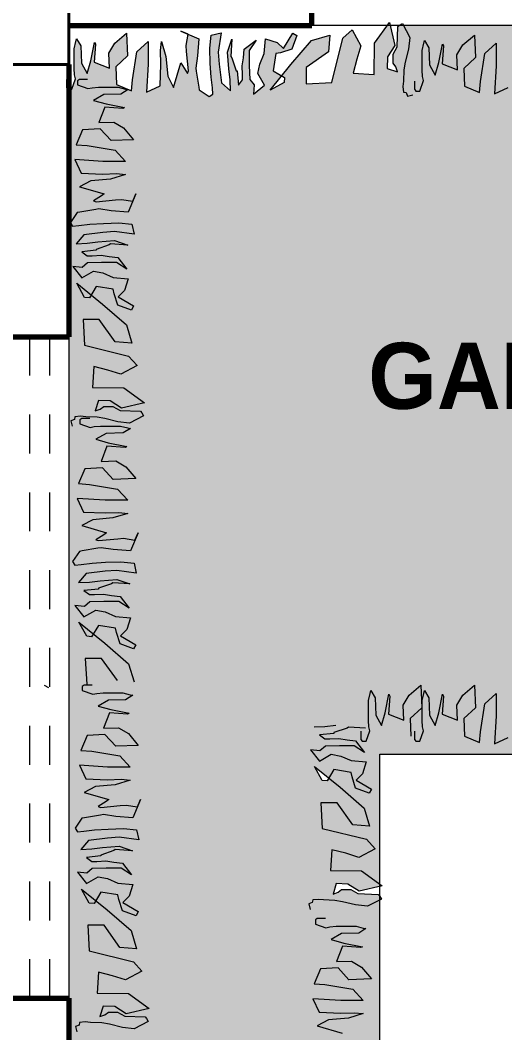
# Model space of a CAD drawing. Header units: millimetres. Extents: x 565 to 912, y 163 to 192.
# Drawn here: x 578.831 to 580.077, y 183.938 to 186.541 of the extents above; entities that cross this region are included whole.
import ezdxf

# ---------------------------------------------------------------- set-up
doc = ezdxf.new("R2010")
doc.units = ezdxf.units.MM
doc.header["$LTSCALE"] = 0.0125
doc.linetypes.add('DASHED2', pattern=[9.525, 6.35, -3.175])
for name, color, linetype, lineweight in [('COLUMNAS', 162, 'Continuous', 40), ('MURO ALTO', 40, 'Continuous', 70), ('PLANTAS', 114, 'Continuous', 5), ('proy', 254, 'Continuous', 0), ('PROYECCCIONES', 9, 'DASHED2', 9)]:
    doc.layers.add(name, color=color, linetype=linetype, lineweight=lineweight)
doc.styles.add('op', font='romab___.ttf')

msp = doc.modelspace()

# ---------------------------------------------------------------- hatches: boundary and pattern name
at = {"layer": 'PLANTAS'}
h = msp.add_hatch(dxfattribs=at)
h.set_pattern_fill('AR-SAND', color=256, scale=0.001, style=0)
h.paths.add_polyline_path([(580.10626, 186.39114), (580.1056, 186.3924), (580.10095, 186.44347), (580.08933, 186.48177), (580.087, 186.45855), (580.08816, 186.42373), (580.08584, 186.36802), (580.05097, 186.35177), (580.05562, 186.42373), (580.05562, 186.48177), (580.02656, 186.45507), (580.01494, 186.38311), (580.01261, 186.35526), (579.97426, 186.37151), (579.97193, 186.41677), (580.00215, 186.44463), (579.99983, 186.50266), (579.96961, 186.47712), (579.9545, 186.45159), (579.95566, 186.41329), (579.91614, 186.42838), (579.91963, 186.4748), (579.91731, 186.47945), (579.90801, 186.43186), (579.89871, 186.39936), (579.8836, 186.42606), (579.88244, 186.47016), (579.87081, 186.48873), (579.86965, 186.48177), (579.865, 186.4632), (579.865, 186.45275), (579.865, 186.4365), (579.865, 186.41213), (579.86616, 186.39588), (579.86849, 186.38543), (579.85919, 186.35874), (579.84524, 186.35874), (579.84524, 186.36338), (579.84873, 186.35874), (579.85919, 186.35874), (579.86849, 186.38543), (579.86616, 186.39588), (579.865, 186.41213), (579.865, 186.4365), (579.865, 186.45275), (579.865, 186.4632), (579.86965, 186.48177), (579.87081, 186.48873), (579.88244, 186.47016), (579.8836, 186.42606), (579.89871, 186.39936), (579.90801, 186.43186), (579.91731, 186.47945), (579.91963, 186.4748), (579.91614, 186.42838), (579.95566, 186.41329), (579.9545, 186.45159), (579.96961, 186.47712), (579.99983, 186.50266), (580.00215, 186.44463), (579.97193, 186.41677), (579.97426, 186.37151), (580.01261, 186.35526), (580.01494, 186.38311), (580.02656, 186.45507), (580.05562, 186.48177), (580.05562, 186.42373), (580.05097, 186.35177), (580.08584, 186.36802), (580.08816, 186.42373), (580.087, 186.45855), (580.08933, 186.48177), (580.10095, 186.44347), (580.1056, 186.3924), (580.10626, 186.39114), (580.10626, 186.52732), (579.80558, 186.52732), (579.80276, 186.52449), (579.80043, 186.47226), (579.78997, 186.45369), (579.78997, 186.43048), (579.79695, 186.4212), (579.8016, 186.40843), (579.77486, 186.41655), (579.77602, 186.44673), (579.79462, 186.47575), (579.78247, 186.52732), (579.7752, 186.52732), (579.74232, 186.48155), (579.74116, 186.40147), (579.68769, 186.40495), (579.69699, 186.44093), (579.70745, 186.47459), (579.68536, 186.51637), (579.66096, 186.49432), (579.63306, 186.38057), (579.56681, 186.37709), (579.56681, 186.39682), (579.56681, 186.41888), (579.62376, 186.4595), (579.62725, 186.50244), (579.58076, 186.48851), (579.52729, 186.427), (579.50365, 186.39775), (579.51102, 186.39334), (579.50986, 186.38057), (579.47382, 186.36084), (579.50365, 186.39775), (579.48196, 186.41075), (579.48893, 186.45486), (579.50056, 186.45718), (579.52962, 186.46646), (579.5424, 186.50128), (579.53194, 186.50708), (579.50869, 186.46762), (579.49242, 186.48387), (579.4622, 186.49316), (579.45871, 186.45486), (579.44709, 186.42816), (579.44244, 186.40379), (579.45988, 186.37361), (579.43082, 186.3504), (579.43314, 186.37477), (579.42152, 186.3887), (579.42036, 186.42468), (579.42036, 186.46298), (579.43779, 186.48967), (579.40757, 186.46646), (579.40525, 186.44441), (579.40176, 186.42352), (579.40292, 186.4003), (579.40292, 186.38754), (579.39246, 186.37361), (579.38898, 186.41075), (579.38665, 186.41075), (579.37503, 186.44441), (579.3727, 186.44789), (579.37553, 186.49195), (579.3639, 186.45829), (579.36739, 186.41535), (579.37088, 186.38749), (579.37204, 186.35964), (579.34879, 186.37937), (579.34298, 186.42811), (579.34066, 186.45829), (579.34763, 186.5082), (579.32206, 186.5024), (579.31857, 186.46874), (579.31973, 186.42927), (579.32206, 186.39446), (579.32555, 186.3666), (579.32671, 186.35035), (579.31741, 186.34455), (579.29184, 186.36196), (579.29068, 186.36892), (579.2837, 186.40954), (579.28254, 186.41767), (579.28719, 186.44901), (579.29068, 186.49311), (579.26282, 186.50493), (579.25813, 186.4757), (579.25929, 186.46061), (579.26394, 186.4107), (579.26162, 186.40374), (579.24883, 186.42463), (579.24418, 186.4316), (579.22559, 186.36776), (579.21048, 186.39678), (579.20583, 186.44784), (579.19421, 186.48615), (579.19188, 186.46293), (579.19304, 186.42811), (579.19072, 186.3724), (579.15585, 186.35615), (579.1605, 186.42811), (579.1605, 186.48615), (579.13144, 186.45945), (579.11982, 186.38749), (579.11749, 186.35964), (579.07914, 186.37588), (579.07681, 186.42115), (579.10703, 186.44901), (579.10471, 186.50704), (579.07449, 186.4815), (579.05938, 186.45597), (579.06054, 186.41767), (579.02102, 186.43276), (579.02451, 186.47918), (579.02218, 186.48382), (579.01289, 186.43624), (579.00359, 186.40374), (578.98848, 186.43044), (578.98732, 186.47454), (578.97569, 186.49311), (578.97453, 186.48615), (578.96988, 186.46758), (578.96988, 186.45713), (578.96988, 186.44088), (578.96988, 186.41651), (578.97104, 186.40026), (578.97337, 186.38981), (578.96407, 186.36312), (578.95626, 186.36312), (578.95626, 185.72732), (578.95626, 184.02732), (578.95626, 183.17732), (579.75626, 183.17732), (579.75626, 184.28872), (579.75537, 184.29028), (579.75188, 184.29377), (579.69966, 184.29609), (579.68108, 184.30655), (579.65787, 184.30655), (579.64859, 184.29958), (579.63582, 184.29493), (579.64394, 184.32166), (579.67412, 184.3205), (579.70314, 184.3019), (579.75626, 184.31442), (579.75626, 184.32022), (579.70894, 184.35421), (579.62886, 184.35537), (579.63234, 184.40884), (579.66832, 184.39954), (579.70198, 184.38908), (579.74376, 184.41116), (579.72171, 184.43557), (579.60796, 184.46346), (579.60448, 184.52972), (579.62421, 184.52972), (579.64627, 184.52972), (579.68689, 184.47276), (579.72983, 184.46928), (579.7159, 184.51577), (579.65439, 184.56923), (579.62514, 184.59287), (579.62073, 184.58551), (579.60796, 184.58667), (579.58823, 184.6227), (579.65439, 184.56923), (579.7159, 184.51577), (579.72983, 184.46928), (579.68689, 184.47276), (579.64627, 184.52972), (579.62421, 184.52972), (579.60448, 184.52972), (579.60796, 184.46346), (579.72171, 184.43557), (579.74376, 184.41116), (579.70198, 184.38908), (579.66832, 184.39954), (579.63234, 184.40884), (579.62886, 184.35537), (579.70894, 184.35421), (579.75626, 184.32022), (579.75626, 184.65422), (580.10626, 184.65422), (580.10626, 184.72004), (580.1056, 184.7213), (580.10095, 184.77237), (580.08933, 184.81067), (580.087, 184.78746), (580.08816, 184.75264), (580.08584, 184.69693), (580.05097, 184.68068), (580.05562, 184.75264), (580.05562, 184.81067), (580.02656, 184.78397), (580.01494, 184.71201), (580.01261, 184.68416), (579.97426, 184.70041), (579.97193, 184.74567), (580.00215, 184.77353), (579.99983, 184.83156), (579.96961, 184.80603), (579.9545, 184.78049), (579.95566, 184.74219), (579.91614, 184.75728), (579.91963, 184.80371), (579.91731, 184.80835), (579.90801, 184.76076), (579.89871, 184.72826), (579.8836, 184.75496), (579.88244, 184.79906), (579.87081, 184.81763), (579.86965, 184.81067), (579.865, 184.7921), (579.865, 184.78165), (579.865, 184.7654), (579.865, 184.74103), (579.86616, 184.72478), (579.86849, 184.71434), (579.85919, 184.68764), (579.84524, 184.68764), (579.84524, 184.69228), (579.84873, 184.68764), (579.85919, 184.68764), (579.86849, 184.71434), (579.86616, 184.72478), (579.865, 184.74103), (579.865, 184.7654), (579.865, 184.78165), (579.865, 184.7921), (579.86965, 184.81067), (579.87081, 184.81763), (579.88244, 184.79906), (579.8836, 184.75496), (579.89871, 184.72826), (579.90801, 184.76076), (579.91731, 184.80835), (579.91963, 184.80371), (579.91614, 184.75728), (579.95566, 184.74219), (579.9545, 184.78049), (579.96961, 184.80603), (579.99983, 184.83156), (580.00215, 184.77353), (579.97193, 184.74567), (579.97426, 184.70041), (580.01261, 184.68416), (580.01494, 184.71201), (580.02656, 184.78397), (580.05562, 184.81067), (580.05562, 184.75264), (580.05097, 184.68068), (580.08584, 184.69693), (580.08816, 184.75264), (580.087, 184.78746), (580.08933, 184.81067), (580.10095, 184.77237), (580.1056, 184.7213), (580.10626, 184.72004)])

# ---------------------------------------------------------------- linework, layer by layer
at = {"layer": 'COLUMNAS'}
msp.add_lwpolyline([(578.70626, 186.42732), (578.95626, 186.42732), (578.95626, 186.67732), (578.70626, 186.67732)], close=True, dxfattribs=at)
at = {"layer": 'MURO ALTO'}
for p, q in [((579.58126, 186.52732), (579.58126, 186.67732)), ((578.95626, 186.52732), (579.58126, 186.52732)), ((578.95626, 186.42732), (578.95626, 185.72732)), ((578.80626, 185.72732), (578.95626, 185.72732)), ((578.80626, 184.02732), (578.95626, 184.02732)), ((578.95626, 184.02732), (578.95626, 183.17732))]:
    msp.add_line(p, q, dxfattribs=at)
at = {"layer": 'PLANTAS'}
for p, q in [((578.9893, 185.51716), (578.98465, 185.51367)), ((578.98465, 185.51367), (578.98465, 185.50321)), ((579.01019, 185.51716), (578.9893, 185.51716)), ((578.98465, 185.50321), (579.01135, 185.49391)), ((579.01135, 185.49391), (579.02179, 185.49623)), ((579.02179, 185.49623), (579.03804, 185.4974)), ((579.03804, 185.4974), (579.06242, 185.4974)), ((579.06242, 185.4974), (579.07866, 185.4974)), ((579.07866, 185.4974), (579.08911, 185.4974)), ((579.08911, 185.4974), (579.10768, 185.49275)), ((579.11464, 185.49158), (579.09607, 185.47996)), ((579.10768, 185.49275), (579.11464, 185.49158)), ((579.05197, 185.4788), (579.02528, 185.46369)), ((579.02528, 185.46369), (579.05777, 185.45439)), ((579.09607, 185.47996), (579.05197, 185.4788)), ((579.05429, 185.44625), (579.0392, 185.40674)), ((579.10072, 185.44277), (579.05429, 185.44625)), ((579.05777, 185.45439), (579.10536, 185.44509)), ((579.10536, 185.44509), (579.10072, 185.44277)), ((578.99742, 185.38814), (578.98117, 185.34978)), ((579.04268, 185.39046), (578.99742, 185.38814)), ((579.0392, 185.40674), (579.0775, 185.4079)), ((579.07054, 185.36024), (579.04268, 185.39046)), ((579.0775, 185.4079), (579.10304, 185.39279)), ((579.10304, 185.39279), (579.12857, 185.36257)), ((579.12857, 185.36257), (579.07054, 185.36024)), ((578.98117, 185.34978), (579.00903, 185.34746)), ((579.00903, 185.34746), (579.08099, 185.33584)), ((579.08099, 185.33584), (579.10768, 185.30678)), ((579.04965, 185.30678), (578.97769, 185.31143)), ((578.97769, 185.31143), (578.99394, 185.27656)), ((579.10768, 185.30678), (579.04965, 185.30678)), ((579.01831, 185.2568), (578.9893, 185.24169)), ((578.99394, 185.27656), (579.04965, 185.27423)), ((579.06938, 185.26145), (579.01831, 185.2568)), ((579.04965, 185.27423), (579.08447, 185.2754)), ((579.10768, 185.27307), (579.06938, 185.26145)), ((579.08447, 185.2754), (579.10768, 185.27307)), ((578.9893, 185.24169), (579.05313, 185.22309)), ((579.04617, 185.21844), (579.02528, 185.20566)), ((579.02528, 185.20566), (579.03224, 185.20333)), ((579.03224, 185.20333), (579.08215, 185.20798)), ((579.05313, 185.22309), (579.04617, 185.21844)), ((579.08215, 185.20798), (579.09724, 185.20914)), ((579.09724, 185.20914), (579.12625, 185.2045)), ((579.13438, 185.22309), (579.11464, 185.1766)), ((579.12625, 185.2045), (579.13438, 185.22309)), ((578.98349, 185.17544), (578.96608, 185.14987)), ((578.99046, 185.1766), (578.98349, 185.17544)), ((579.03108, 185.18357), (578.99046, 185.1766)), ((579.0392, 185.18474), (579.03108, 185.18357)), ((579.07054, 185.18009), (579.0392, 185.18474)), ((579.11464, 185.1766), (579.07054, 185.18009)), ((578.96608, 185.14987), (578.97189, 185.14057)), ((579.05081, 185.14754), (579.09027, 185.1487)), ((579.09027, 185.1487), (579.12393, 185.14522)), ((578.97189, 185.14057), (578.98813, 185.14173)), ((578.98813, 185.14173), (579.01599, 185.14522)), ((579.04965, 185.1243), (579.0009, 185.11848)), ((579.01599, 185.14522), (579.05081, 185.14754)), ((579.07983, 185.12662), (579.04965, 185.1243)), ((579.12973, 185.11965), (579.07983, 185.12662)), ((579.12393, 185.14522), (579.12973, 185.11965)), ((579.0009, 185.11848), (578.98117, 185.09524)), ((578.98117, 185.09524), (579.00903, 185.0964)), ((579.00903, 185.0964), (579.03688, 185.09989)), ((579.03688, 185.09989), (579.07983, 185.10337)), ((579.07983, 185.10337), (579.11348, 185.09175)), ((579.03229, 185.0783), (578.99514, 185.07481)), ((578.99514, 185.07481), (579.00907, 185.06435)), ((579.06594, 185.09225), (579.03229, 185.08062)), ((579.03229, 185.08062), (579.03229, 185.0783)), ((579.06943, 185.09457), (579.06594, 185.09225)), ((579.11348, 185.09175), (579.06943, 185.09457)), ((579.01023, 185.04576), (578.99631, 185.03413)), ((579.00907, 185.06435), (579.02184, 185.06435)), ((579.04621, 185.04692), (579.01023, 185.04576)), ((579.02184, 185.06435), (579.04505, 185.06551)), ((579.04505, 185.06551), (579.06594, 185.06203)), ((579.08451, 185.04692), (579.04621, 185.04692)), ((579.06594, 185.06203), (579.088, 185.0597)), ((579.11121, 185.02948), (579.08451, 185.04692)), ((579.088, 185.0597), (579.11121, 185.02948)), ((578.99631, 185.03413), (578.97193, 185.03646)), ((578.97193, 185.03646), (578.99514, 185.0074)), ((578.99514, 185.0074), (579.02532, 185.02483)), ((579.02532, 185.02483), (579.0497, 185.02018)), ((579.0497, 185.02018), (579.07639, 185.00856)), ((579.00211, 184.95742), (578.98238, 184.99345)), ((578.98238, 184.99345), (579.04853, 184.93999)), ((579.07639, 185.00856), (579.11469, 185.00507)), ((579.11469, 185.00507), (579.10541, 184.97485)), ((579.03229, 184.98532), (579.01488, 184.95626)), ((579.07639, 184.97834), (579.03229, 184.98532)), ((579.07871, 184.96672), (579.07639, 184.97834)), ((579.088, 184.93766), (579.07871, 184.96672)), ((579.10541, 184.97485), (579.08916, 184.95858)), ((579.01488, 184.95626), (579.00211, 184.95742)), ((579.04853, 184.93999), (579.11005, 184.88652)), ((579.08916, 184.95858), (579.12862, 184.93534)), ((579.12282, 184.92488), (579.088, 184.93766)), ((579.12862, 184.93534), (579.12282, 184.92488)), ((579.01836, 184.90047), (578.99863, 184.90047)), ((578.99863, 184.90047), (579.00211, 184.83422)), ((579.04041, 184.90047), (579.01836, 184.90047)), ((579.08103, 184.84351), (579.04041, 184.90047)), ((579.11005, 184.88652), (579.12398, 184.84003)), ((578.89313, 184.83161), (578.90359, 184.8258)), ((579.72698, 184.7921), (579.73163, 184.81067)), ((579.73163, 184.81067), (579.73279, 184.81763)), ((579.73279, 184.81763), (579.74442, 184.79906)), ((579.83159, 184.80603), (579.86181, 184.83156)), ((579.86181, 184.83156), (579.86413, 184.77353)), ((579.72698, 184.78165), (579.72698, 184.7921)), ((579.74442, 184.79906), (579.74558, 184.75496)), ((579.76999, 184.76076), (579.77929, 184.80835)), ((579.78161, 184.80371), (579.77812, 184.75728)), ((579.77929, 184.80835), (579.78161, 184.80371)), ((579.81648, 184.78049), (579.83159, 184.80603)), ((579.72698, 184.7654), (579.72698, 184.78165)), ((579.72698, 184.74103), (579.72698, 184.7654)), ((579.76069, 184.72826), (579.76999, 184.76076)), ((579.81764, 184.74219), (579.81648, 184.78049)), ((579.86413, 184.77353), (579.83391, 184.74567)), ((579.72814, 184.72478), (579.72698, 184.74103)), ((579.74558, 184.75496), (579.76069, 184.72826)), ((579.77812, 184.75728), (579.81764, 184.74219)), ((579.83391, 184.74567), (579.83624, 184.70041)), ((579.58703, 184.72449), (579.61488, 184.72565)), ((579.63814, 184.70755), (579.601, 184.70406)), ((579.61488, 184.72565), (579.64274, 184.72914)), ((579.6718, 184.7215), (579.63814, 184.70987)), ((579.63814, 184.70987), (579.63814, 184.70755)), ((579.67528, 184.72382), (579.6718, 184.7215)), ((579.71934, 184.721), (579.67528, 184.72382)), ((579.70722, 184.71318), (579.70722, 184.69228)), ((579.72117, 184.68764), (579.73047, 184.71434)), ((579.73047, 184.71434), (579.72814, 184.72478)), ((579.601, 184.70406), (579.61493, 184.6936)), ((579.61493, 184.6936), (579.6277, 184.6936)), ((579.6277, 184.6936), (579.65091, 184.69476)), ((579.65091, 184.69476), (579.6718, 184.69128)), ((579.6718, 184.69128), (579.69385, 184.68895)), ((579.69385, 184.68895), (579.71706, 184.65873)), ((579.70722, 184.69228), (579.71071, 184.68764)), ((579.71071, 184.68764), (579.72117, 184.68764)), ((579.60216, 184.66338), (579.57779, 184.66571)), ((579.57779, 184.66571), (579.601, 184.63665)), ((579.601, 184.63665), (579.63118, 184.65408)), ((579.61609, 184.675), (579.60216, 184.66338)), ((579.65207, 184.67617), (579.61609, 184.675)), ((579.63118, 184.65408), (579.65555, 184.64943)), ((579.69037, 184.67617), (579.65207, 184.67617)), ((579.71706, 184.65873), (579.69037, 184.67617)), ((579.65555, 184.64943), (579.68225, 184.63781)), ((579.68225, 184.63781), (579.72055, 184.63432)), ((579.72055, 184.63432), (579.71126, 184.6041)), ((579.60796, 184.58667), (579.58823, 184.6227)), ((579.58823, 184.6227), (579.65439, 184.56923)), ((579.63814, 184.61456), (579.62073, 184.58551)), ((579.68225, 184.60759), (579.63814, 184.61456)), ((579.68457, 184.59597), (579.68225, 184.60759)), ((579.71126, 184.6041), (579.69501, 184.58783)), ((579.62073, 184.58551), (579.60796, 184.58667)), ((579.69385, 184.56691), (579.68457, 184.59597)), ((579.69501, 184.58783), (579.73447, 184.56458)), ((579.65439, 184.56923), (579.7159, 184.51577)), ((579.72867, 184.55412), (579.69385, 184.56691)), ((579.73447, 184.56458), (579.72867, 184.55412)), ((579.62421, 184.52972), (579.60448, 184.52972)), ((579.60448, 184.52972), (579.60796, 184.46346)), ((579.64627, 184.52972), (579.62421, 184.52972)), ((579.68689, 184.47276), (579.64627, 184.52972)), ((579.7159, 184.51577), (579.72983, 184.46928)), ((579.72983, 184.46928), (579.68689, 184.47276)), ((579.60796, 184.46346), (579.72171, 184.43557)), ((579.72171, 184.43557), (579.74376, 184.41116)), ((579.63234, 184.40884), (579.62886, 184.35537)), ((579.66832, 184.39954), (579.63234, 184.40884)), ((579.70198, 184.38908), (579.66832, 184.39954)), ((579.74376, 184.41116), (579.70198, 184.38908)), ((579.62886, 184.35537), (579.70894, 184.35421)), ((579.70894, 184.35421), (579.76233, 184.31585)), ((579.64394, 184.32166), (579.63582, 184.29493)), ((579.67412, 184.3205), (579.64394, 184.32166)), ((579.70314, 184.3019), (579.67412, 184.3205)), ((579.76233, 184.31585), (579.70314, 184.3019)), ((579.63582, 184.29493), (579.64859, 184.29958)), ((579.64859, 184.29958), (579.65787, 184.30655)), ((579.65787, 184.30655), (579.68108, 184.30655)), ((579.68108, 184.30655), (579.69966, 184.29609)), ((579.69966, 184.29609), (579.75188, 184.29377)), ((579.75188, 184.29377), (579.75537, 184.29028)), ((579.75537, 184.29028), (579.76001, 184.28214)), ((579.58243, 184.27285), (579.57314, 184.26936)), ((579.57314, 184.26936), (579.57663, 184.25541)), ((579.58359, 184.27982), (579.58243, 184.27285)), ((579.59752, 184.28098), (579.58359, 184.27982)), ((579.61145, 184.27982), (579.59752, 184.28098)), ((579.64046, 184.27866), (579.61145, 184.27982)), ((579.66019, 184.27517), (579.64046, 184.27866)), ((579.69385, 184.26703), (579.66019, 184.27517)), ((579.72403, 184.26355), (579.69385, 184.26703)), ((579.76001, 184.28214), (579.72403, 184.26355))]:
    msp.add_line(p, q, dxfattribs=at)
for points in [[(578.95012, 186.38865), (578.95012, 186.36776), (578.95361, 186.36312), (578.96407, 186.36312), (578.97337, 186.38981), (578.97104, 186.40026), (578.96988, 186.41651), (578.96988, 186.44088), (578.96988, 186.45713), (578.96988, 186.46758), (578.97453, 186.48615), (578.97569, 186.49311), (578.98732, 186.47454), (578.98848, 186.43044), (579.00359, 186.40374), (579.01289, 186.43624), (579.02218, 186.48382), (579.02451, 186.47918), (579.02102, 186.43276), (579.06054, 186.41767), (579.05938, 186.45597), (579.07449, 186.4815), (579.10471, 186.50704), (579.10703, 186.44901), (579.07681, 186.42115), (579.07914, 186.37588), (579.11749, 186.35964), (579.11982, 186.38749), (579.13144, 186.45945), (579.1605, 186.48615), (579.1605, 186.42811), (579.15585, 186.35615), (579.19072, 186.3724), (579.19304, 186.42811), (579.19188, 186.46293), (579.19421, 186.48615), (579.20583, 186.44784), (579.21048, 186.39678), (579.22559, 186.36776), (579.24418, 186.4316), (579.24883, 186.42463), (579.26162, 186.40374), (579.26394, 186.4107), (579.25929, 186.46061), (579.25813, 186.4757), (579.26278, 186.50472), (579.24418, 186.51284), (579.29068, 186.49311), (579.28719, 186.44901), (579.28254, 186.41767), (579.2837, 186.40954), (579.29068, 186.36892), (579.29184, 186.36196), (579.31741, 186.34455), (579.32671, 186.35035), (579.32555, 186.3666), (579.32206, 186.39446), (579.31973, 186.42927), (579.31857, 186.46874), (579.32206, 186.5024), (579.34763, 186.5082), (579.34066, 186.45829), (579.34298, 186.42811), (579.34879, 186.37937), (579.37204, 186.35964), (579.37088, 186.38749), (579.36739, 186.41535), (579.3639, 186.45829), (579.37553, 186.49195), (579.3727, 186.44789), (579.37503, 186.44441), (579.38665, 186.41075), (579.38898, 186.41075), (579.39246, 186.37361), (579.40292, 186.38754), (579.40292, 186.4003), (579.40176, 186.42352), (579.40525, 186.44441), (579.40757, 186.46646), (579.43779, 186.48967), (579.42036, 186.46298), (579.42036, 186.42468), (579.42152, 186.3887), (579.43314, 186.37477), (579.43082, 186.3504), (579.45988, 186.37361), (579.44244, 186.40379), (579.44709, 186.42816), (579.45871, 186.45486), (579.4622, 186.49316), (579.49242, 186.48387), (579.50869, 186.46762), (579.53194, 186.50708), (579.5424, 186.50128), (579.52962, 186.46646), (579.50056, 186.45718), (579.48893, 186.45486), (579.48196, 186.41075), (579.51102, 186.39334), (579.50986, 186.38057), (579.47382, 186.36084), (579.52729, 186.427), (579.58076, 186.48851), (579.62725, 186.50244), (579.62376, 186.4595), (579.56681, 186.41888), (579.56681, 186.39682), (579.56681, 186.37709), (579.63306, 186.38057), (579.66096, 186.49432), (579.68536, 186.51637), (579.70745, 186.47459), (579.69699, 186.44093), (579.68769, 186.40495), (579.74116, 186.40147), (579.74232, 186.48155), (579.78067, 186.53494), (579.79462, 186.47575), (579.77602, 186.44673), (579.77486, 186.41655), (579.8016, 186.40843), (579.79695, 186.4212), (579.78997, 186.43048), (579.78997, 186.45369), (579.80043, 186.47226), (579.80276, 186.52449), (579.80624, 186.52798), (579.81438, 186.53262), (579.83298, 186.49664), (579.82949, 186.46646), (579.82135, 186.4328), (579.81787, 186.41307), (579.81671, 186.38406), (579.81554, 186.37013), (579.81671, 186.3562), (579.82368, 186.35504), (579.82717, 186.34575), (579.84111, 186.34924)], [(579.84524, 186.38427), (579.84524, 186.36338), (579.84873, 186.35874), (579.85919, 186.35874), (579.86849, 186.38543), (579.86616, 186.39588), (579.865, 186.41213), (579.865, 186.4365), (579.865, 186.45275), (579.865, 186.4632), (579.86965, 186.48177), (579.87081, 186.48873), (579.88244, 186.47016), (579.8836, 186.42606), (579.89871, 186.39936), (579.90801, 186.43186), (579.91731, 186.47945), (579.91963, 186.4748), (579.91614, 186.42838), (579.95566, 186.41329), (579.9545, 186.45159), (579.96961, 186.47712), (579.99983, 186.50266), (580.00215, 186.44463), (579.97193, 186.41677), (579.97426, 186.37151), (580.01261, 186.35526), (580.01494, 186.38311), (580.02656, 186.45507), (580.05562, 186.48177), (580.05562, 186.42373), (580.05097, 186.35177), (580.08584, 186.36802)], [(579.00437, 186.38819), (578.98348, 186.38819), (578.97884, 186.3847), (578.97884, 186.37424), (579.00553, 186.36495), (579.01598, 186.36727), (579.03223, 186.36843), (579.0566, 186.36843), (579.07285, 186.36843), (579.0833, 186.36843), (579.10187, 186.36378), (579.10883, 186.36262), (579.09026, 186.351), (579.04616, 186.34984), (579.01946, 186.33473), (579.05196, 186.32543), (579.09955, 186.31613), (579.0949, 186.3138), (579.04848, 186.31729), (579.03339, 186.27777), (579.07169, 186.27893), (579.09722, 186.26382), (579.12276, 186.2336), (579.06473, 186.23128), (579.03687, 186.2615), (578.99161, 186.25918), (578.97536, 186.22082), (579.00321, 186.21849), (579.07517, 186.20687), (579.10187, 186.17781), (579.04383, 186.17781), (578.97187, 186.18246), (578.98812, 186.14759), (579.04383, 186.14527), (579.07865, 186.14643), (579.10187, 186.14411), (579.06357, 186.13248), (579.0125, 186.12783), (578.98348, 186.11272), (579.04732, 186.09413), (579.04035, 186.08948), (579.01946, 186.07669), (579.02642, 186.07437), (579.07633, 186.07902), (579.09142, 186.08018), (579.12044, 186.07553), (579.12856, 186.09413), (579.10883, 186.04764), (579.06473, 186.05112), (579.03339, 186.05577), (579.02526, 186.05461), (578.98464, 186.04764), (578.97768, 186.04647), (578.96027, 186.0209), (578.96607, 186.0116), (578.98232, 186.01277), (579.01018, 186.01625), (579.045, 186.01858), (579.08446, 186.01974), (579.11812, 186.01625), (579.12392, 185.99068), (579.07401, 185.99766), (579.04383, 185.99533), (578.99509, 185.98952), (578.97536, 185.96627), (579.00321, 185.96744), (579.03107, 185.97092), (579.07401, 185.97441), (579.10767, 185.96279), (579.06361, 185.96561), (579.06013, 185.96328), (579.02647, 185.95166), (579.02647, 185.94934), (578.98933, 185.94585), (579.00326, 185.93539), (579.01603, 185.93539), (579.03924, 185.93655), (579.06013, 185.93306), (579.08218, 185.93074), (579.1054, 185.90052), (579.0787, 185.91795), (579.0404, 185.91795), (579.00442, 185.91679), (578.99049, 185.90517), (578.96612, 185.90749), (578.98933, 185.87844), (579.01951, 185.89587), (579.04388, 185.89122), (579.07058, 185.8796), (579.10888, 185.87611), (579.09959, 185.84589), (579.08334, 185.82962), (579.1228, 185.80637), (579.117, 185.79591), (579.08218, 185.8087), (579.0729, 185.83775), (579.07058, 185.84938), (579.02647, 185.85635), (579.00906, 185.82729), (578.99629, 185.82846), (578.97656, 185.86449), (579.04272, 185.81102), (579.10423, 185.75756), (579.11816, 185.71106), (579.07522, 185.71455), (579.0346, 185.7715), (579.01254, 185.7715), (578.99281, 185.7715), (578.99629, 185.70525), (579.11004, 185.67736), (579.13209, 185.65295), (579.09031, 185.63086), (579.05665, 185.64133), (579.02067, 185.65062), (579.01719, 185.59716), (579.09727, 185.596), (579.15066, 185.55764), (579.09147, 185.54369), (579.06245, 185.56229), (579.03227, 185.56345), (579.02415, 185.53672), (579.03692, 185.54137), (579.0462, 185.54834), (579.06942, 185.54834), (579.08799, 185.53788), (579.14021, 185.53556), (579.1437, 185.53207), (579.14834, 185.52393), (579.11236, 185.50534), (579.08218, 185.50882), (579.04852, 185.51696), (579.02879, 185.52045), (578.99978, 185.52161), (578.98585, 185.52277), (578.97192, 185.52161), (578.97076, 185.51463), (578.96148, 185.51115), (578.96496, 185.4972)], [(579.01647, 184.83155), (578.99558, 184.83155), (578.99094, 184.82807), (578.99094, 184.81761), (579.01763, 184.80831), (579.02808, 184.81063), (579.04433, 184.81179), (579.0687, 184.81179), (579.08495, 184.81179), (579.09539, 184.81179), (579.11396, 184.80715), (579.12093, 184.80598), (579.10236, 184.79436), (579.05825, 184.7932), (579.03156, 184.77809), (579.06406, 184.76879), (579.11164, 184.75949), (579.107, 184.75717), (579.06057, 184.76065), (579.04549, 184.72113), (579.08379, 184.7223), (579.10932, 184.70719), (579.13486, 184.67697), (579.07682, 184.67464), (579.04897, 184.70486), (579.0037, 184.70254), (578.98745, 184.66418), (579.01531, 184.66186), (579.08727, 184.65023), (579.11396, 184.62118), (579.05593, 184.62118), (578.98397, 184.62583), (579.00022, 184.59096), (579.05593, 184.58863), (579.09075, 184.58979), (579.11396, 184.58747), (579.07566, 184.57585), (579.02459, 184.5712), (578.99558, 184.55609), (579.05941, 184.53749), (579.05245, 184.53284), (579.03156, 184.52006), (579.03852, 184.51773), (579.08843, 184.52238), (579.10352, 184.52354), (579.13253, 184.51889), (579.14066, 184.53749), (579.12093, 184.491), (579.07682, 184.49449), (579.04549, 184.49913), (579.03736, 184.49797), (578.99674, 184.491), (578.98978, 184.48984), (578.97237, 184.46427), (578.97817, 184.45497), (578.99442, 184.45613), (579.02227, 184.45962), (579.05709, 184.46194), (579.09655, 184.4631), (579.13021, 184.45962), (579.13602, 184.43405), (579.08611, 184.44102), (579.05593, 184.43869), (579.00718, 184.43288), (578.98745, 184.40964), (579.01531, 184.4108), (579.04316, 184.41429), (579.08611, 184.41777), (579.11977, 184.40615), (579.07571, 184.40897), (579.07223, 184.40665), (579.03857, 184.39502), (579.03857, 184.3927), (579.00143, 184.38921), (579.01536, 184.37875), (579.02812, 184.37875), (579.05134, 184.37991), (579.07223, 184.37643), (579.09428, 184.3741), (579.11749, 184.34388), (579.0908, 184.36132), (579.0525, 184.36132), (579.01652, 184.36015), (579.00259, 184.34853), (578.97822, 184.35086), (579.00143, 184.3218), (579.0316, 184.33923), (579.05598, 184.33458), (579.08267, 184.32296), (579.12097, 184.31947), (579.11169, 184.28925), (579.09544, 184.27298), (579.1349, 184.24973), (579.1291, 184.23927), (579.09428, 184.25206), (579.08499, 184.28112), (579.08267, 184.29274), (579.03857, 184.29971), (579.02116, 184.27066), (579.00839, 184.27182), (578.98866, 184.30785), (579.05482, 184.25438), (579.11633, 184.20092), (579.13026, 184.15443), (579.08732, 184.15791), (579.04669, 184.21487), (579.02464, 184.21487), (579.00491, 184.21487), (579.00839, 184.14861), (579.12214, 184.12072), (579.14419, 184.09631), (579.1024, 184.07423), (579.06875, 184.08469), (579.03277, 184.09399), (579.02928, 184.04052), (579.10937, 184.03936), (579.16276, 184.001), (579.10356, 183.98705), (579.07455, 184.00565), (579.04437, 184.00681), (579.03625, 183.98008), (579.04901, 183.98473), (579.0583, 183.9917), (579.08151, 183.9917), (579.10008, 183.98124), (579.15231, 183.97892), (579.15579, 183.97543), (579.16044, 183.96729), (579.12446, 183.9487), (579.09428, 183.95218), (579.06062, 183.96032), (579.04089, 183.96381), (579.01187, 183.96497), (578.99795, 183.96613), (578.98402, 183.96497), (578.98286, 183.958), (578.97357, 183.95451), (578.97705, 183.94056)], [(579.84524, 184.71318), (579.84524, 184.69228), (579.84873, 184.68764), (579.85919, 184.68764), (579.86849, 184.71434), (579.86616, 184.72478), (579.865, 184.74103), (579.865, 184.7654), (579.865, 184.78165), (579.865, 184.7921), (579.86965, 184.81067), (579.87081, 184.81763), (579.88244, 184.79906), (579.8836, 184.75496), (579.89871, 184.72826), (579.90801, 184.76076), (579.91731, 184.80835), (579.91963, 184.80371), (579.91614, 184.75728), (579.95566, 184.74219), (579.9545, 184.78049), (579.96961, 184.80603), (579.99983, 184.83156), (580.00215, 184.77353), (579.97193, 184.74567), (579.97426, 184.70041), (580.01261, 184.68416), (580.01494, 184.71201), (580.02656, 184.78397), (580.05562, 184.81067), (580.05562, 184.75264), (580.05097, 184.68068), (580.08584, 184.69693)], [(579.61604, 184.2317), (579.59515, 184.2317), (579.59051, 184.22821), (579.59051, 184.21775), (579.6172, 184.20845), (579.62765, 184.21078), (579.6439, 184.21194), (579.66827, 184.21194), (579.68452, 184.21194), (579.69497, 184.21194), (579.71354, 184.20729), (579.7205, 184.20613), (579.70193, 184.19451), (579.65783, 184.19334), (579.63113, 184.17823), (579.66363, 184.16894), (579.71122, 184.15964), (579.70657, 184.15731), (579.66015, 184.1608), (579.64506, 184.12128), (579.68336, 184.12244), (579.70889, 184.10733), (579.73443, 184.07711), (579.6764, 184.07479), (579.64854, 184.10501), (579.60328, 184.10268), (579.58703, 184.06433), (579.61488, 184.062), (579.68684, 184.05038), (579.71354, 184.02132), (579.6555, 184.02132), (579.58354, 184.02597), (579.59979, 183.9911), (579.6555, 183.98878), (579.69032, 183.98994), (579.71354, 183.98762), (579.67524, 183.97599), (579.62417, 183.97134), (579.59515, 183.95623), (579.65899, 183.93764)]]:
    msp.add_lwpolyline(points, dxfattribs=at)
at = {"layer": 'proy'}
for p, q in [((581.08126, 186.52732), (579.58126, 186.52732)), ((578.95626, 185.72732), (578.95626, 184.02732)), ((579.75626, 183.17732), (579.75626, 184.65422)), ((579.75626, 184.65422), (581.55626, 184.65422))]:
    msp.add_line(p, q, dxfattribs=at)
at = {"layer": 'PROYECCCIONES'}
for p, q in [((578.85626, 184.02732), (578.85626, 185.72732)), ((578.90626, 185.72732), (578.90626, 184.02732))]:
    msp.add_line(p, q, dxfattribs=at)

# ---------------------------------------------------------------- texts
at = {"layer": 'proy', "style": 'op'}
msp.add_text('GARDEN', height=0.17, dxfattribs=at).set_placement((579.72623, 185.54178))

doc.saveas('drawing.dxf')
